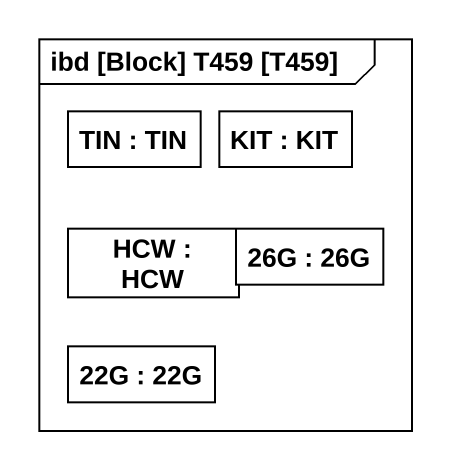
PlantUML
@startuml
mainframe ibd [Block] T459 [T459]
rectangle "TIN : TIN" as TIN
rectangle "KIT : KIT" as KIT
rectangle "HCW : HCW" as HCW
rectangle "26G : 26G" as p26G
rectangle "22G : 22G" as p22G
@enduml
